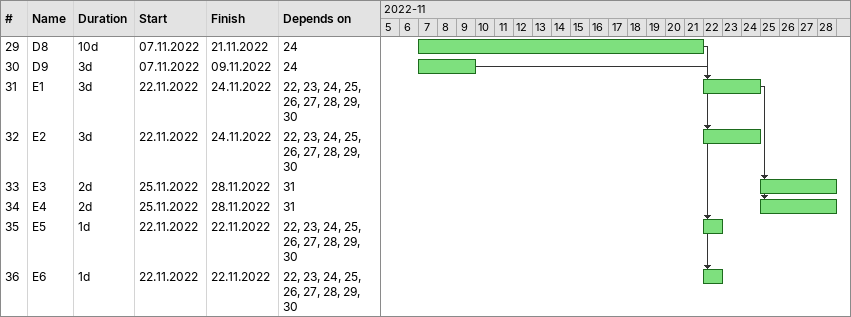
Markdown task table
| ID | Task | Duration | Start | Finish | Predecessors |
|---|---|---|---|---|---|
| 29 | D8 | 10d | 2022-11-07 | 2022-11-21 | 24 |
| 30 | D9 | 3d | 2022-11-07 | 2022-11-09 | 24 |
| 31 | E1 | 3d | 2022-11-22 | 2022-11-24 | 22, 23, 24, 25, 26, 27, 28, 29, 30 |
| 32 | E2 | 3d | 2022-11-22 | 2022-11-24 | 22, 23, 24, 25, 26, 27, 28, 29, 30 |
| 33 | E3 | 2d | 2022-11-25 | 2022-11-28 | 31 |
| 34 | E4 | 2d | 2022-11-25 | 2022-11-28 | 31 |
| 35 | E5 | 1d | 2022-11-22 | 2022-11-22 | 22, 23, 24, 25, 26, 27, 28, 29, 30 |
| 36 | E6 | 1d | 2022-11-22 | 2022-11-22 | 22, 23, 24, 25, 26, 27, 28, 29, 30 |
